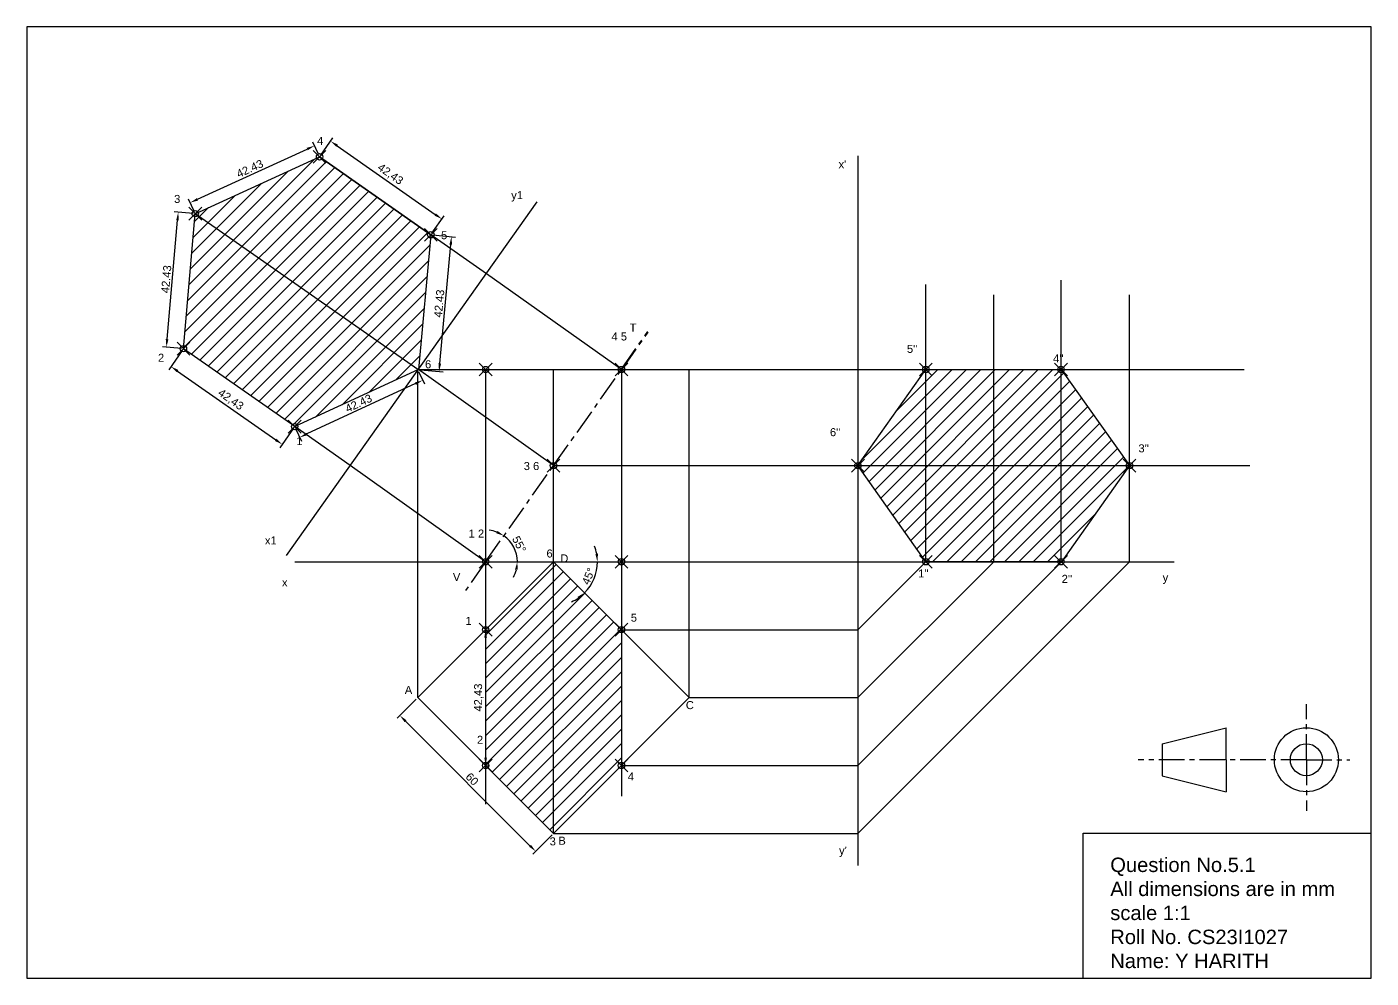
# Model space of a CAD drawing. Header units: millimetres. Extents: x 3319 to 5026, y 1635 to 1944.
# Drawn here: x 3318.7 to 3738.7, y 1635.2 to 1932.2 of the extents above; entities that cross this region are included whole.
import ezdxf

# ---------------------------------------------------------------- set-up
doc = ezdxf.new("R2010")
doc.units = ezdxf.units.MM
doc.header["$PDMODE"] = 35
doc.header["$PDSIZE"] = 2
doc.linetypes.add('CENTER', pattern=[50.8, 31.75, -6.35, 6.35, -6.35])
doc.styles.get("Standard").update_dxf_attribs({"font": 'arial.ttf'})
doc.dimstyles.new('ISO-25', dxfattribs={"dimtxt": 2.5, "dimasz": 2.5, "dimexe": 1.25, "dimexo": 0.625, "dimtad": 1, "dimtxsty": 'Standard', "dimcen": 2.5, "dimadec": 0, "dimazin": 0, "dimtfac": 1, "dimtmove": 0, "dimatfit": 3, "dimfxl": 1, "dimarcsym": 0})

# ---------------------------------------------------------------- blocks, each defined once
blk = doc.blocks.new('*D1')
at = {"color": 0, "lineweight": -2, "transparency": 16777216}
for start, end in [(69.2241, 83.7126), (0, 54.7356), (331.023, 345.5115)]:
    blk.add_arc((3462.05, 1765.21), 9.91, start, end, dxfattribs=at)
at = {"color": 0, "transparency": 16777216}
for points in [[(3465.76, 1774.85), (3465.37, 1774.11), (3467.77, 1773.31)], [(3471.23, 1762.78), (3472.06, 1762.68), (3471.96, 1765.21)]]:
    blk.add_solid(points, dxfattribs=at)
at = {"layer": 'Defpoints', "color": 0, "transparency": 16777216}
for p in [(3504.47, 1825.21), (3471.46, 1768.32), (3402.48, 1765.21), (3462.05, 1765.21), (3641.83, 1765.21)]:
    blk.add_point(p, dxfattribs=at)
at = {"color": 0, "transparency": 16777216, "insert": (3472.53, 1770.64), "char_height": 2.5, "attachment_point": 5, "rotation": 297.3678}
blk.add_mtext('55°', dxfattribs=at)
blk = doc.blocks.new('*D2')
at = {"color": 0, "lineweight": -2, "transparency": 16777216}
for p, q in [((3462.67, 1744), (3463.3, 1744)), ((3462.05, 1741.5), (3462.05, 1704.07)), ((3462.67, 1701.57), (3463.3, 1701.57))]:
    blk.add_line(p, q, dxfattribs=at)
at = {"color": 0, "transparency": 16777216}
for points in [[(3461.63, 1741.5), (3462.46, 1741.5), (3462.05, 1744)], [(3461.63, 1704.07), (3462.46, 1704.07), (3462.05, 1701.57)]]:
    blk.add_solid(points, dxfattribs=at)
at = {"layer": 'Defpoints', "color": 0, "transparency": 16777216}
for p in [(3462.05, 1744), (3462.05, 1701.57), (3462.05, 1701.57)]:
    blk.add_point(p, dxfattribs=at)
at = {"color": 0, "transparency": 16777216, "insert": (3459.92, 1722.79), "char_height": 2.5, "attachment_point": 5, "rotation": 90}
blk.add_mtext('42,43', dxfattribs=at)
blk = doc.blocks.new('*D3')
at = {"color": 0, "lineweight": -2, "transparency": 16777216}
for p, q in [((3370.71, 1873.93), (3364.75, 1874.46)), ((3362.52, 1834.68), (3365.78, 1871.86)), ((3367.01, 1831.78), (3361.06, 1832.3))]:
    blk.add_line(p, q, dxfattribs=at)
at = {"color": 0, "transparency": 16777216}
for points in [[(3365.37, 1871.89), (3366.2, 1871.82), (3366, 1874.35)], [(3362.11, 1834.72), (3362.94, 1834.65), (3362.31, 1832.19)]]:
    blk.add_solid(points, dxfattribs=at)
at = {"layer": 'Defpoints', "color": 0, "transparency": 16777216}
for p in [(3366, 1874.35), (3371.33, 1873.88), (3367.64, 1831.73)]:
    blk.add_point(p, dxfattribs=at)
at = {"color": 0, "transparency": 16777216, "insert": (3362.26, 1853.44), "char_height": 2.5, "attachment_point": 5, "rotation": 84.9945}
blk.add_mtext('42.43', dxfattribs=at)
blk = doc.blocks.new('*D4')
at = {"color": 0, "lineweight": -2, "transparency": 16777216}
for p, q in [((3409.91, 1892.22), (3408.07, 1896.24)), ((3372.02, 1878.38), (3406.32, 1894.07)), ((3371.07, 1874.45), (3369.23, 1878.47))]:
    blk.add_line(p, q, dxfattribs=at)
at = {"color": 0, "transparency": 16777216}
for points in [[(3406.14, 1894.44), (3406.49, 1893.69), (3408.59, 1895.1)], [(3371.85, 1878.76), (3372.19, 1878), (3369.75, 1877.34)]]:
    blk.add_solid(points, dxfattribs=at)
at = {"layer": 'Defpoints', "color": 0, "transparency": 16777216}
for p in [(3408.59, 1895.1), (3410.17, 1891.65), (3371.33, 1873.88)]:
    blk.add_point(p, dxfattribs=at)
at = {"color": 0, "transparency": 16777216, "insert": (3388.38, 1887.95), "char_height": 2.5, "attachment_point": 5, "rotation": 24.5814}
blk.add_mtext('42.43', dxfattribs=at)
blk = doc.blocks.new('*D5')
at = {"color": 0, "lineweight": -2, "transparency": 16777216}
for p, q in [((3410.53, 1892.16), (3414.32, 1897.57)), ((3415.65, 1895.11), (3446.31, 1873.64)), ((3445.29, 1867.82), (3449.07, 1873.23))]:
    blk.add_line(p, q, dxfattribs=at)
at = {"color": 0, "transparency": 16777216}
for points in [[(3415.89, 1895.45), (3415.41, 1894.77), (3413.6, 1896.54)], [(3446.55, 1873.98), (3446.07, 1873.3), (3448.36, 1872.21)]]:
    blk.add_solid(points, dxfattribs=at)
at = {"layer": 'Defpoints', "color": 0, "transparency": 16777216}
for p in [(3410.17, 1891.65), (3448.36, 1872.21), (3444.93, 1867.31)]:
    blk.add_point(p, dxfattribs=at)
at = {"color": 0, "transparency": 16777216, "insert": (3432.2, 1886.12), "char_height": 2.5, "attachment_point": 5, "rotation": 325}
blk.add_mtext('42,43', dxfattribs=at)
blk = doc.blocks.new('*D6')
at = {"color": 0, "lineweight": -2, "transparency": 16777216}
for p, q in [((3367.28, 1831.21), (3363.03, 1825.15)), ((3365.8, 1824.74), (3396.46, 1803.27)), ((3402.03, 1806.88), (3397.79, 1800.81))]:
    blk.add_line(p, q, dxfattribs=at)
at = {"color": 0, "transparency": 16777216}
for points in [[(3366.04, 1825.08), (3365.56, 1824.4), (3363.75, 1826.17)], [(3396.7, 1803.61), (3396.22, 1802.93), (3398.51, 1801.84)]]:
    blk.add_solid(points, dxfattribs=at)
at = {"layer": 'Defpoints', "color": 0, "transparency": 16777216}
for p in [(3367.64, 1831.73), (3402.39, 1807.39), (3398.51, 1801.84)]:
    blk.add_point(p, dxfattribs=at)
at = {"color": 0, "transparency": 16777216, "insert": (3382.35, 1815.75), "char_height": 2.5, "attachment_point": 5, "rotation": 325}
blk.add_mtext('42,43', dxfattribs=at)
blk = doc.blocks.new('*D7')
at = {"color": 0, "linetype": 'ByBlock', "lineweight": -2, "ltscale": 0.25, "transparency": 16777216}
for p, q in [((3440.39, 1722.34), (3434.37, 1716.32)), ((3437.02, 1715.44), (3475.91, 1676.55)), ((3482.82, 1679.92), (3476.79, 1673.89))]:
    blk.add_line(p, q, dxfattribs=at)
at = {"color": 0, "linetype": 'ByBlock', "ltscale": 0.25, "transparency": 16777216}
for points in [[(3437.31, 1715.73), (3436.73, 1715.14), (3435.25, 1717.2)], [(3476.21, 1676.84), (3475.62, 1676.25), (3477.68, 1674.78)]]:
    blk.add_solid(points, dxfattribs=at)
at = {"layer": 'Defpoints', "color": 0, "linetype": 'ByBlock', "ltscale": 0.25, "transparency": 16777216}
for p in [(3440.83, 1722.79), (3483.26, 1680.36), (3477.68, 1674.78)]:
    blk.add_point(p, dxfattribs=at)
at = {"color": 0, "linetype": 'ByBlock', "ltscale": 0.25, "transparency": 16777216, "insert": (3457.81, 1697.34), "char_height": 2.5, "attachment_point": 5, "rotation": 315}
blk.add_mtext('60', dxfattribs=at)
blk = doc.blocks.new('*D8')
at = {"color": 0, "linetype": 'ByBlock', "lineweight": -2, "ltscale": 0.25, "transparency": 16777216}
for p, q in [((3445.55, 1867.25), (3452.62, 1866.6)), ((3447.73, 1827.11), (3451.14, 1864.23)), ((3441.68, 1825.16), (3448.74, 1824.51))]:
    blk.add_line(p, q, dxfattribs=at)
at = {"color": 0, "linetype": 'ByBlock', "ltscale": 0.25, "transparency": 16777216}
for points in [[(3450.73, 1864.27), (3451.56, 1864.19), (3451.37, 1866.72)], [(3447.31, 1827.15), (3448.14, 1827.07), (3447.5, 1824.62)]]:
    blk.add_solid(points, dxfattribs=at)
at = {"layer": 'Defpoints', "color": 0, "linetype": 'ByBlock', "ltscale": 0.25, "transparency": 16777216}
for p in [(3444.93, 1867.31), (3451.37, 1866.72), (3441.05, 1825.21)]:
    blk.add_point(p, dxfattribs=at)
at = {"color": 0, "linetype": 'ByBlock', "ltscale": 0.25, "transparency": 16777216, "insert": (3447.54, 1845.84), "char_height": 2.5, "attachment_point": 5, "rotation": 84.742}
blk.add_mtext('42.43', dxfattribs=at)
blk = doc.blocks.new('*D9')
at = {"color": 0, "linetype": 'ByBlock', "lineweight": -2, "ltscale": 0.25, "transparency": 16777216}
for p, q in [((3441.1, 1824.65), (3442.91, 1820.73)), ((3440.12, 1820.82), (3406.21, 1805.1)), ((3402.66, 1806.82), (3404.47, 1802.91))]:
    blk.add_line(p, q, dxfattribs=at)
at = {"color": 0, "linetype": 'ByBlock', "ltscale": 0.25, "transparency": 16777216}
for points in [[(3439.94, 1821.19), (3440.29, 1820.44), (3442.39, 1821.87)], [(3406.04, 1805.47), (3406.39, 1804.72), (3403.94, 1804.04)]]:
    blk.add_solid(points, dxfattribs=at)
at = {"layer": 'Defpoints', "color": 0, "linetype": 'ByBlock', "ltscale": 0.25, "transparency": 16777216}
for p in [(3440.83, 1825.21), (3402.39, 1807.39), (3403.94, 1804.04)]:
    blk.add_point(p, dxfattribs=at)
at = {"color": 0, "linetype": 'ByBlock', "ltscale": 0.25, "transparency": 16777216, "insert": (3422.36, 1814.68), "char_height": 2.5, "attachment_point": 5, "rotation": 24.8746}
blk.add_mtext('42.43', dxfattribs=at)
blk = doc.blocks.new('*D10')
at = {"color": 0, "linetype": 'ByBlock', "lineweight": -2, "ltscale": 0.25, "transparency": 16777216}
for start, end in [(10.4592, 20.9184), (315, 0), (294.0816, 304.5408)]:
    blk.add_arc((3483.26, 1765.21), 13.71, start, end, dxfattribs=at)
at = {"color": 0, "linetype": 'ByBlock', "ltscale": 0.25, "transparency": 16777216}
for points in [[(3497.16, 1767.74), (3496.33, 1767.66), (3496.97, 1765.21)], [(3490.77, 1754.24), (3491.3, 1753.6), (3492.96, 1755.52)]]:
    blk.add_solid(points, dxfattribs=at)
at = {"layer": 'Defpoints', "color": 0, "linetype": 'ByBlock', "ltscale": 0.25, "transparency": 16777216}
for p in [(3402.48, 1765.21), (3483.26, 1765.21), (3641.83, 1765.21), (3495.14, 1758.36), (3525.69, 1722.79)]:
    blk.add_point(p, dxfattribs=at)
at = {"color": 0, "linetype": 'ByBlock', "ltscale": 0.25, "transparency": 16777216, "insert": (3494.18, 1760.69), "char_height": 2.5, "attachment_point": 5, "rotation": 67.5}
blk.add_mtext('45°', dxfattribs=at)

msp = doc.modelspace()

# ---------------------------------------------------------------- hatches: boundary and pattern name
h = msp.add_hatch()
h.set_pattern_fill('ANSI31', color=256)
h.paths.add_polyline_path([(3410.172, 1891.649), (3371.329, 1873.88), (3440.834, 1825.212), (3441.055, 1825.212), (3444.929, 1867.312)])
h.paths.add_polyline_path([(3371.329, 1873.88), (3367.637, 1831.727), (3402.393, 1807.39), (3440.834, 1825.111), (3440.834, 1825.212)])
h.paths.add_polyline_path([(3599.588, 1825.212), (3578.375, 1795.212), (3599.588, 1795.212)])
h.paths.add_polyline_path([(3620.801, 1825.212), (3599.588, 1825.212), (3599.588, 1795.212), (3620.801, 1795.212)])
h.paths.add_polyline_path([(3620.801, 1795.212), (3599.588, 1795.212), (3599.588, 1765.212), (3620.801, 1765.212)])
h.paths.add_polyline_path([(3599.588, 1795.212), (3578.375, 1795.212), (3599.588, 1765.212)])
h.paths.add_polyline_path([(3641.833, 1825.212), (3620.801, 1825.212), (3620.801, 1795.212), (3641.833, 1795.212)])
h.paths.add_polyline_path([(3641.833, 1795.212), (3620.801, 1795.212), (3620.801, 1765.212), (3641.833, 1765.212)])
h.paths.add_polyline_path([(3641.833, 1825.212), (3641.833, 1795.212), (3663.227, 1795.212)])
h.paths.add_polyline_path([(3663.227, 1795.212), (3641.833, 1795.212), (3641.833, 1765.212), (3642.014, 1765.212)])
h = msp.add_hatch()
h.set_pattern_fill('ANSI31', color=256)
h.paths.add_polyline_path([(3483.26, 1765.212), (3462.047, 1743.999), (3462.047, 1701.573), (3483.26, 1680.36)])
h.paths.add_polyline_path([(3504.474, 1743.999), (3483.26, 1765.212), (3483.26, 1680.36), (3504.474, 1701.573)])

# ---------------------------------------------------------------- linework, layer by layer
for p, q in [((3738.714, 1932.209), (3318.714, 1932.209)), ((3318.714, 1932.209), (3318.714, 1635.209)), ((3738.714, 1635.209), (3738.714, 1932.209)), ((3444.929, 1867.312), (3410.172, 1891.649)), ((3399.816, 1767.117), (3478.2, 1877.541)), ((3440.834, 1825.212), (3371.329, 1873.88)), ((3462.303, 1855.147), (3444.929, 1867.312)), ((3504.474, 1825.212), (3462.303, 1855.147)), ((3402.393, 1807.39), (3367.637, 1831.727)), ((3440.834, 1765.212), (3440.834, 1825.212)), ((3440.834, 1825.212), (3525.687, 1825.212)), ((3440.834, 1825.212), (3483.26, 1825.212)), ((3483.26, 1795.212), (3441.055, 1825.212)), ((3462.047, 1825.212), (3462.047, 1743.999)), ((3483.26, 1765.212), (3483.26, 1825.212)), ((3483.26, 1825.212), (3525.687, 1825.212)), ((3504.474, 1825.212), (3504.474, 1743.999)), ((3525.687, 1765.212), (3525.687, 1825.212)), ((3419.768, 1795.224), (3402.393, 1807.39)), ((3462.047, 1765.212), (3419.768, 1795.224)), ((3402.478, 1765.212), (3641.833, 1765.212)), ((3483.26, 1765.212), (3440.834, 1722.786)), ((3440.834, 1722.786), (3440.834, 1765.212)), ((3483.26, 1765.212), (3525.687, 1722.786)), ((3483.26, 1680.36), (3483.26, 1765.212)), ((3525.687, 1722.786), (3525.687, 1765.212)), ((3462.047, 1743.999), (3462.047, 1689.512)), ((3504.474, 1743.999), (3504.474, 1691.972)), ((3440.834, 1722.786), (3458.037, 1739.989)), ((3440.834, 1722.786), (3483.26, 1680.36)), ((3525.687, 1722.786), (3483.26, 1680.36)), ((3673.477, 1708.398), (3693.477, 1713.398)), ((3693.477, 1703.398), (3693.477, 1713.398)), ((3673.477, 1708.398), (3673.477, 1698.398)), ((3693.477, 1703.398), (3693.477, 1693.398)), ((3673.477, 1698.398), (3693.477, 1693.398)), ((3648.721, 1635.209), (3648.721, 1680.477)), ((3648.721, 1680.477), (3738.714, 1680.477)), ((3318.714, 1635.209), (3738.714, 1635.209))]:
    msp.add_line(p, q)
at = {"color": 3}
for p, q in [((3371.329, 1873.88), (3410.172, 1891.649)), ((3410.172, 1891.649), (3444.929, 1867.312)), ((3367.637, 1831.727), (3371.329, 1873.88)), ((3444.929, 1867.312), (3441.055, 1825.212)), ((3402.393, 1807.39), (3367.637, 1831.727)), ((3441.055, 1825.212), (3402.393, 1807.39)), ((3578.375, 1795.212), (3599.588, 1825.212)), ((3599.588, 1825.212), (3641.833, 1825.212)), ((3641.833, 1825.212), (3663.227, 1795.212)), ((3599.588, 1765.212), (3578.375, 1795.212)), ((3663.227, 1795.212), (3642.014, 1765.212)), ((3642.014, 1765.212), (3599.588, 1765.212))]:
    msp.add_line(p, q, dxfattribs=at)
at = {"color": 7, "true_color": 0xffffff}
for p, q in [((3578.375, 1891.917), (3578.375, 1670.392)), ((3641.833, 1765.212), (3641.833, 1853.136)), ((3599.588, 1765.212), (3599.588, 1851.727)), ((3620.801, 1765.212), (3620.801, 1848.505)), ((3663.227, 1765.212), (3663.227, 1848.505)), ((3504.474, 1825.212), (3699.043, 1825.212)), ((3483.26, 1795.212), (3700.795, 1795.212)), ((3578.375, 1743.999), (3599.588, 1765.212)), ((3578.375, 1722.786), (3620.801, 1765.212)), ((3578.375, 1701.573), (3642.014, 1765.212)), ((3578.375, 1680.36), (3663.227, 1765.212)), ((3641.833, 1765.212), (3650.897, 1765.212)), ((3650.897, 1765.212), (3677.222, 1765.212)), ((3504.474, 1743.999), (3578.375, 1743.999)), ((3525.687, 1722.786), (3578.375, 1722.786)), ((3504.474, 1701.573), (3578.375, 1701.573)), ((3483.26, 1680.36), (3578.375, 1680.36))]:
    msp.add_line(p, q, dxfattribs=at)
at = {"color": 7, "linetype": 'CENTER', "ltscale": 0.25}
for p, q in [((3512.724, 1836.996), (3512.724, 1836.996)), ((3483.26, 1795.212), (3504.528, 1825.174)), ((3462.047, 1765.212), (3483.26, 1795.212)), ((3462.047, 1765.212), (3455.738, 1756.202)), ((3462.047, 1765.212), (3460.326, 1762.755))]:
    msp.add_line(p, q, dxfattribs=at)
at = {"linetype": 'CENTER', "ltscale": 0.25}
for q in [(3718.477, 1720.727), (3665.938, 1703.398), (3732.076, 1703.398), (3718.477, 1687.442)]:
    msp.add_line((3718.477, 1703.398), q, dxfattribs=at)
for radius in [10, 5]:
    msp.add_circle((3718.477, 1703.398), radius)
for p in [(3410.172, 1891.649), (3371.329, 1873.88), (3444.929, 1867.312), (3367.637, 1831.727), (3462.047, 1825.212), (3504.474, 1825.212), (3402.393, 1807.39), (3483.26, 1795.212), (3462.047, 1765.212), (3504.474, 1765.212), (3462.047, 1743.999), (3504.474, 1743.999), (3462.047, 1701.573), (3504.474, 1701.573)]:
    msp.add_point(p)
at = {"color": 3}
msp.add_point((3367.637, 1831.727), dxfattribs=at)
at = {"color": 7, "true_color": 0xffffff}
for p in [(3599.588, 1825.212), (3641.833, 1825.212), (3578.375, 1795.212), (3663.227, 1795.212), (3599.588, 1765.212), (3641.833, 1765.212)]:
    msp.add_point(p, dxfattribs=at)
at = {"layer": 'Defpoints', "color": 7, "linetype": 'CENTER', "lineweight": 50, "ltscale": 0.25}
msp.add_line((3504.474, 1825.212), (3512.724, 1836.996), dxfattribs=at)

# ---------------------------------------------------------------- texts
at = {"color": 7, "char_height": 2.5, "attachment_point": 1}
for s, width, insert in [('4', 1.78978, (3409.376, 1897.866)), ('3', 1.76741, (3364.717, 1879.747)), ('y1', 7.02514, (3470.039, 1880.929)), ('5', 1.36765, (3448.119, 1868.421)), ('2', 4.60753, (3359.67, 1830.155)), ('6', 4.26268, (3443.113, 1828.112)), ('1', 1.26351, (3402.909, 1804.15)), ('x1', 7.31292, (3393.067, 1773.102))]:
    msp.add_mtext_dynamic_manual_height_columns(s, width=width, gutter_width=12.5, heights=[0], dxfattribs=dict(at, insert=insert))
at = {"color": 3, "char_height": 2.5, "attachment_point": 1}
for s, width, insert in [("x'", 6.05168, (3572.323, 1890.562)), ('y', 8.06305, (3673.583, 1761.525)), ('x', 14.76061, (3398.402, 1760)), ("y'", 1.69216, (3572.48, 1676.274))]:
    msp.add_mtext_dynamic_manual_height_columns(s, width=width, gutter_width=12.5, heights=[0], dxfattribs=dict(at, insert=insert))
at = {"color": 7, "linetype": 'CENTER', "ltscale": 0.25, "true_color": 0xffffff, "char_height": 2.5, "attachment_point": 1}
for s, width, insert in [('4 5', 5.4656, (3501.371, 1836.799)), ('3 6', 9.31586, (3473.944, 1796.339)), ('1 2', 5.31026, (3456.737, 1775.264))]:
    msp.add_mtext_dynamic_manual_height_columns(s, width=width, gutter_width=12.5, heights=[0], dxfattribs=dict(at, insert=insert))
at = {"color": 6, "linetype": 'CENTER', "ltscale": 0.25, "char_height": 2.5, "attachment_point": 1}
for s, width, insert in [('{\\C256;\\c16777215;T}', 3.28593, (3507.03, 1839.573)), ('{\\C256;\\c16777215;V}', 2.54223, (3451.82, 1761.673))]:
    msp.add_mtext_dynamic_manual_height_columns(s, width=width, gutter_width=12.5, heights=[0], dxfattribs=dict(at, insert=insert))
at = {"color": 7, "linetype": 'ByBlock', "ltscale": 0.25, "true_color": 0xffffff, "char_height": 2.5, "attachment_point": 1}
for s, width, insert in [("5''", 5.90755, (3593.68, 1832.928)), ("4''", 2.49109, (3639.342, 1829.93)), ("6''", 4.79984, (3569.617, 1806.916)), ("3''", 1.8469, (3666.016, 1801.872)), ('6', 2.20728, (3481.053, 1769.032)), ('D', 1.13761, (3485.38, 1767.502)), ("1''", 6.19708, (3597.168, 1762.792)), ("2''", 2.73808, (3642.038, 1761.12)), ('1', 5.14688, (3455.748, 1747.994)), ('5', 1.1297, (3507.402, 1749.002)), ('A', 3.84443, (3436.783, 1726.424)), ('C', 1.89734, (3524.599, 1721.698)), ('2', 2.71085, (3459.336, 1710.863)), ('4', 1.77005, (3506.469, 1699.408)), ('3', 2.82087, (3482.047, 1679.146)), ('B', 0.64264, (3484.774, 1679.353))]:
    msp.add_mtext_dynamic_manual_height_columns(s, width=width, gutter_width=12.5, heights=[0], dxfattribs=dict(at, insert=insert))
at = {"insert": (3657.218, 1672.829), "char_height": 4.5, "attachment_point": 1}
msp.add_mtext_dynamic_manual_height_columns('Question No.5.1\\PAll dimensions are in mm\\Pscale 1:1\\PRoll No. CS23I1027\\PName: Y HARITH', width=95.20135, gutter_width=12.5, heights=[0], dxfattribs=at)

# ---------------------------------------------------------------- dimensions: what is measured, and where the dimension line sits
at = {"color": 6}
for p1, p2, distance, picture, middle in [((3371.329, 1873.88), (3410.172, 1891.649), 3.8, '*D4', (3388.378, 1887.951)), ((3367.637, 1831.727), (3371.329, 1873.88), 5.351, '*D3', (3362.257, 1853.436))]:
    dim = msp.add_aligned_dim(p1=p1, p2=p2, distance=distance, text='42.43', dimstyle='ISO-25', dxfattribs=at)
    dim.commit()
    dim.dimension.update_dxf_attribs({"geometry": picture, "text_midpoint": middle})
for p1, p2, distance, picture, middle in [((3410.172, 1891.649), (3444.929, 1867.312), 5.976, '*D5', (3432.198, 1886.118)), ((3367.637, 1831.727), (3402.393, 1807.39), -6.778, '*D6', (3382.348, 1815.749))]:
    dim = msp.add_aligned_dim(p1=p1, p2=p2, distance=distance, dimstyle='ISO-25', dxfattribs=at)
    dim.commit()
    dim.dimension.update_dxf_attribs({"geometry": picture, "text_midpoint": middle})
at = {"color": 6, "linetype": 'ByBlock', "ltscale": 0.25}
for p1, p2, distance, picture, middle in [((3441.055, 1825.212), (3444.929, 1867.312), -6.469, '*D8', (3447.539, 1845.844)), ((3440.834, 1825.212), (3402.393, 1807.39), 3.688, '*D9', (3422.365, 1814.681))]:
    dim = msp.add_aligned_dim(p1=p1, p2=p2, distance=distance, text='42.43', dimstyle='ISO-25', dxfattribs=at)
    dim.commit()
    dim.dimension.update_dxf_attribs({"geometry": picture, "text_midpoint": middle})
at = {"color": 6}
dim = msp.add_angular_dim_2l(base=(3471.462, 1768.316), line1=((3402.478, 1765.212), (3641.833, 1765.212)), line2=((3462.047, 1765.212), (3504.474, 1825.212)), dimstyle='ISO-25', dxfattribs=at)
dim.commit()
dim.dimension.update_dxf_attribs({"geometry": '*D1', "text_midpoint": (3472.535, 1770.641)})
at = {"color": 6, "linetype": 'ByBlock', "ltscale": 0.25}
dim = msp.add_angular_dim_2l(base=(3495.137, 1758.355), line1=((3483.26, 1765.212), (3525.687, 1722.786)), line2=((3402.478, 1765.212), (3641.833, 1765.212)), dimstyle='ISO-25', dxfattribs=at)
dim.commit()
dim.dimension.update_dxf_attribs({"geometry": '*D10', "text_midpoint": (3494.179, 1760.69)})
dim = msp.add_linear_dim(base=(3462.047, 1701.573), p1=(3462.047, 1743.999), p2=(3462.047, 1701.573), angle=90, dimstyle='ISO-25')
dim.commit()
dim.dimension.update_dxf_attribs({"geometry": '*D2', "text_midpoint": (3459.92, 1722.786)})
dim = msp.add_aligned_dim(p1=(3440.834, 1722.786), p2=(3483.26, 1680.36), distance=-7.894, dimstyle='ISO-25', dxfattribs=at)
dim.commit()
dim.dimension.update_dxf_attribs({"geometry": '*D7', "text_midpoint": (3457.81, 1697.336)})

doc.saveas('drawing.dxf')
